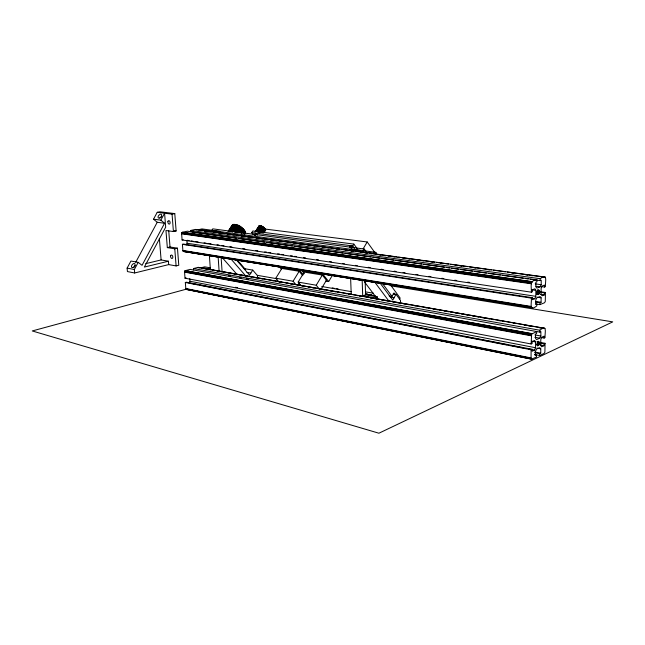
<?xml version="1.0" encoding="UTF-8"?>
<svg xmlns="http://www.w3.org/2000/svg" width="645" height="645" viewBox="0 0 645 645"><rect width="100%" height="100%" fill="white"/><g stroke="black" fill="none" stroke-linecap="round" stroke-linejoin="round"><path stroke-width="0.97" d="M534.544 354.782L536.519 355.169L536.503 357.024L531.528 359.16L531.061 357.919L531.101 349.767L532.141 349.284L532.133 351.243L534.584 350.098L535.527 347.719L535.56 341.955L534.632 340.431L532.173 341.544L532.165 343.503L531.125 343.978L185.002 278.189L184.543 271.787L185.429 270.602L190.162 269.392L539.817 332.094L540.881 331.619L540.857 336.013L539.776 338.182L536.6 339.617L535.535 338.415L535.56 333.989L536.64 333.505L536.648 331.635L531.641 334.078L531.125 343.978M536.027 302.11L540.002 302.731L541.082 302.287L541.115 297.821L540.042 296.539L536.842 297.821L535.745 299.99L535.721 304.48L536.809 304.037L536.793 305.932C528.594 312.188 531.907 302.86 531.327 298.119L532.383 297.692L532.367 299.699L534.85 298.7L535.81 296.329L535.842 290.427L534.899 288.791L532.415 289.758L532.407 291.766L531.351 292.185L182.084 239.956L181.616 233.434L182.511 232.264L187.3 231.208L536.946 279.922L536.93 281.841L535.842 282.252L535.818 286.791L536.898 288.097L540.107 286.856L541.195 284.711L541.228 280.204L540.147 280.615L530.19 279.229M531.351 292.185C531.609 286.92 529.045 280.019 536.946 279.922M534.729 354.548L539.663 355.524L539.68 353.678L540.744 353.178L540.768 348.816L539.712 347.631L536.551 349.106L535.463 351.291L535.439 355.677L536.519 355.169M539.817 332.094L539.825 330.224C547.774 323.911 544.59 332.925 545.114 337.609L544.106 338.069L541.139 337.52M536.019 303.989L539.994 304.617L540.002 302.731M540.147 280.615L540.163 278.704C548.323 272.762 544.896 282.067 545.509 286.646L544.485 287.041L541.502 286.614M544.106 338.069L544.122 336.134L541.727 337.222L540.784 339.576L540.752 345.309L541.655 346.808L544.049 345.696L544.066 343.769L545.073 343.309L544.88 352.218L544.082 353.428L539.663 355.524M544.485 287.041L544.501 285.066L542.074 286.009L541.131 288.355L541.091 294.225L542.01 295.829L544.428 294.862L544.444 292.886L545.468 292.483L545.267 301.602L544.461 302.779L539.994 304.617M258.927 227.105C258.661 223.307 267.336 228.411 264.724 230.523M539.591 292.556C538.204 283.889 535.398 300.119 539.591 292.556L536.6 292.112M539.268 343.785C537.865 335.4 535.157 351.428 539.268 343.785L537.285 343.406M245.447 233.538C245.624 228.515 235.288 221.42 232.103 225.984L229.556 229.886M189.759 278.688L189.953 281.26L189.082 282.962L197.967 284.687M186.212 244.947L187.09 243.246L186.897 240.633M134.66 272.98L134.353 269.497L138.191 262.354L142.045 265.329L164.572 223.259L160.855 220.155L153.518 219.195L157.227 212.326L159.936 211.786L174.779 213.592L176.125 230.958L173.416 231.547L165.959 230.491L167.329 247.615L174.763 248.809L177.456 248.18L178.786 265.264L176.109 265.925L168.684 264.603L134.66 272.98L127.428 271.569L127.113 268.11L130.935 261.031L138.191 262.354M160.855 220.155L164.58 213.229L165.692 227.169L144.367 267.062L168.418 261.217L168.684 264.603M135.724 262.257L157.235 222.275L164.572 223.259M399.481 299.32L400.174 298.095L390.169 284.421M389.08 295.902L392.031 296.41L393.99 292.927L395.135 294.491M393.168 293.838L396.022 294.322L392.757 300.135L379.663 282.462M363.119 248.881L367.19 241.964L266.208 229.193L264.047 232.579M363.159 250.921L364.272 249.026L212.761 228.846L211.689 230.475L360.168 250.518M325.717 281.059L328.684 281.559L332.683 274.851M349.55 247.325L350.283 245.785M349.59 247.446L350.283 246.092M349.646 247.567L350.38 246.342M350.09 247.083L350.815 245.85M350.179 247.212L350.912 245.987M350.283 247.349L351.017 246.124L350.404 247.486M350.541 247.624L351.275 246.39M351.025 248.011L351.589 246.656M351.203 248.131L351.759 246.785M351.388 248.244L352.122 247.019L352.501 247.22M353.847 244.1L252.8 230.966L251.719 232.643L352.75 245.955L353.847 244.1L357.209 248.647M320.887 289.524L326.443 280.228L322.331 275.052L304.255 272.109L298.167 282.099L301.159 285.727L303.15 286.114M298.167 282.099L316.227 285.227L322.331 275.052M297.78 285.453L299.288 282.97M299.167 271.279L281.857 268.465L275.802 278.221L293.088 281.22L299.167 271.279L302.715 275.641M257.613 278.334L257.444 275.568L252.743 270.094L249.567 275.117L235.917 259.379M263.184 232.684L265.305 229.362M263.249 232.877L265.369 229.564M263.805 232.402L265.393 229.749M263.7 232.692L265.353 230.072M258.202 232.119L261.926 226.306M258.532 232.289L262.249 226.468M259.387 231.636L262.579 226.653M259.709 231.837L262.902 226.855M259.492 232.877L263.216 227.064M260.33 232.273L263.515 227.282M260.612 232.498L263.805 227.516M260.886 232.732L264.071 227.75M261.668 232.144L264.329 227.983M261.902 232.377L264.555 228.225M262.112 232.619L264.764 228.467M262.289 232.853L264.942 228.701M262.975 232.248L265.095 228.927M263.096 232.474L265.216 229.152M255.025 232.127L259.064 225.839M255.493 231.563L259.217 225.766M255.678 231.515L259.403 225.718M255.888 231.49L259.613 225.694M256.121 231.49L259.838 225.686M256.371 231.515L260.096 225.71M256.646 231.563L260.37 225.75M256.936 231.628L260.661 225.823M255.888 233.442C252.953 236.828 254.952 231.998 257.266 235.119M254.92 235.24L255.992 233.563M257.234 231.724L260.959 225.911M255.041 235.369L256.113 233.692M255.178 235.489L256.387 233.942M257.548 231.829L261.273 226.024M257.871 231.966L261.596 226.153M242.214 233.143L244.253 229.991M243.1 232.837L244.624 230.475M243.423 233.305L244.947 230.942M244.197 232.966L245.213 231.394M244.399 233.401L245.414 231.829M244.536 233.804L245.552 232.232M244.608 234.183L245.624 232.611M237.457 232.635L241.036 227.121M238.594 232.305L241.657 227.572M239.19 232.772L242.254 228.048M240.263 232.466L242.818 228.524M240.787 232.95L243.342 229.015M241.27 233.442L243.818 229.507M232.466 232.063L237.078 224.984M233.635 231.547L237.731 225.25M234.296 231.853L238.4 225.565M234.965 232.2L239.069 225.903M235.635 232.579L239.738 226.282M236.812 232.2L240.392 226.693M228.048 231.563L232.426 224.807M228.572 230.87L232.668 224.613M228.362 231.515L232.966 224.468M228.717 231.418L233.321 224.363M229.12 231.361L233.732 224.315M229.58 231.361L234.2 224.307M230.088 231.41L234.699 224.347M230.636 231.507L235.248 224.436M231.216 231.644L235.836 224.573M231.829 231.829L236.441 224.758M377.414 298.909L377.349 296.918L374.455 297.877L362.708 295.821L362.151 279.817M362.708 295.821L365.61 294.87L377.349 296.918M375.938 252.364L373.003 253.203L349.558 250.018L352.501 249.204L375.938 252.364L376.003 254.307M186.316 289.17L32.25 330.95L378.905 433.214L612.75 321.871L390.959 285.856M186.873 289.516L185.849 288.839L185.325 282.486L186.413 282.196L532.141 349.284M185.002 278.189L186.091 277.906M193.597 269.933L193.492 268.546L198.16 267.353L199.168 268.046M145.754 263.636L161.113 259.935L168.418 261.217M167.329 247.615L170.014 246.995L177.456 248.18M531.988 307.85L183.72 251.534L182.882 250.478L182.414 244.326L183.511 244.068L532.383 297.692M219.364 231.265L216.43 231.934L199.023 229.564L201.95 228.919L219.364 231.265L221.219 233.425M182.084 239.956L183.18 239.706M190.775 231.869L190.67 230.467L195.387 229.418L196.282 229.87M157.227 212.326L172.054 214.148L174.779 213.592M195.387 229.418L545.122 277.06M196.104 229.644L202.095 230.458M204.086 230.733L207.085 231.136M209.077 231.41L268.941 239.569M270.932 239.843L325.814 247.325M327.805 247.599L339.778 249.236M341.777 249.502L353.75 251.139M355.742 251.413L358.733 251.816M360.732 252.09L367.714 253.042M369.714 253.316L396.651 256.984M398.642 257.258L420.596 260.249M422.588 260.524L434.561 262.16M436.56 262.426L448.533 264.063M450.524 264.337L453.516 264.74M455.515 265.014L467.488 266.643M469.479 266.917L486.443 269.231M488.442 269.505L491.434 269.908M493.425 270.182L505.398 271.819M507.397 272.085L524.361 274.399M526.352 274.673L545.307 277.261M199.273 230.281L201.272 230.555M204.263 230.958L206.255 231.233M208.254 231.507L211.246 231.918M213.245 232.184L215.236 232.458M218.228 232.869L220.227 233.143M223.218 233.546L225.21 233.821M227.209 234.095L230.201 234.506M232.2 234.78L234.191 235.046M237.183 235.457L239.182 235.731M241.174 236.006L244.165 236.409M247.164 236.82L249.155 237.094M251.155 237.368L253.146 237.634M256.138 238.045L258.137 238.319M261.128 238.731L263.12 238.997M265.119 239.271L268.11 239.682M270.11 239.956L272.101 240.23M275.092 240.633L277.092 240.908M280.083 241.319L282.075 241.593M289.065 242.544L291.056 242.818M294.047 243.221L296.047 243.496M299.038 243.907L301.03 244.181M303.029 244.447L305.021 244.721M308.02 245.132L310.011 245.406M313.002 245.81L315.002 246.084M317.993 246.495L319.993 246.769M321.984 247.035L323.975 247.309M326.975 247.72L328.966 247.994M331.957 248.398L333.957 248.672M335.948 248.946L338.947 249.357M345.93 250.308L347.921 250.583M350.912 250.994L352.912 251.26M359.894 252.219L361.893 252.485M364.885 252.896L366.876 253.171M369.867 253.582L371.867 253.848M378.849 254.807L380.848 255.081M383.839 255.484L385.831 255.759M388.822 256.17L390.822 256.444M392.813 256.71L394.813 256.984M397.804 257.395L399.803 257.669M402.794 258.073L404.786 258.347M407.777 258.758L409.777 259.032M416.759 259.983L418.758 260.257M421.749 260.661L423.741 260.935M430.723 261.894L432.722 262.16M440.704 263.257L442.696 263.523M454.669 265.159L456.668 265.434M459.659 265.845L461.651 266.111M473.624 267.748L475.623 268.022M478.614 268.433L480.606 268.707M487.596 269.658L489.587 269.933M511.533 272.924L513.533 273.198M525.506 274.834L527.497 275.109M530.488 275.52L532.488 275.786M190.67 230.467L540.163 278.704M191.767 232.015L236.562 238.263M238.545 238.537L264.426 242.149M266.417 242.423L292.298 246.035M294.289 246.317L315.195 249.228M317.187 249.51L343.059 253.122M345.051 253.396L370.931 257.008M372.923 257.282L379.889 258.258M381.88 258.532L393.829 260.201M395.82 260.475L421.701 264.087M423.692 264.369L444.59 267.28M446.582 267.562L449.565 267.981M451.556 268.256L458.531 269.231M460.514 269.505L472.463 271.174M474.454 271.448L486.394 273.117M488.386 273.391L500.335 275.06M502.326 275.334L523.224 278.253M525.215 278.535L528.207 278.946M174.255 230.692L176.125 230.958M182.511 232.264L532.359 281.655M182.253 232.369L532.109 281.809M182.027 232.547L531.875 282.075M181.834 232.805L531.674 282.429M181.697 233.103L531.52 282.849M181.616 233.434L531.424 283.308M535.213 283.856L541.195 284.711M181.608 233.78L531.391 283.776M536.116 286.275L540.107 286.856M537.188 290.016L539.18 290.306M537.398 290.306L539.389 290.597M531.859 289.839L535.842 290.427M537.551 290.702L539.551 290.992M537.64 291.177L539.631 291.467M540.486 291.742L545.468 292.483M536.664 291.564L539.647 292.008M540.462 292.298L544.444 292.886M187.163 240.303L189.146 240.601M191.138 240.891L193.129 241.19M195.121 241.488L198.104 241.931M204.07 242.826L206.061 243.117M208.053 243.415L211.036 243.858M217.01 244.753L219.002 245.052M221.985 245.495L223.976 245.793M229.942 246.68L231.934 246.979M242.875 248.607L244.866 248.906M255.815 250.534L257.798 250.832M264.764 251.873L266.756 252.171M268.747 252.461L270.739 252.759M277.697 253.799L279.688 254.098M281.68 254.396L283.671 254.686M290.637 255.726L292.628 256.025M294.612 256.323L296.603 256.613M303.569 257.653L305.561 257.952M316.502 259.58L318.493 259.879M329.434 261.515L331.425 261.806M342.374 263.442L344.365 263.732M355.306 265.369L357.298 265.667M368.239 267.296L370.23 267.594M381.179 269.223L383.162 269.521M394.111 271.15L396.103 271.448M403.061 272.488L405.052 272.787M416.001 274.415L417.984 274.714M428.933 276.342L430.925 276.641M441.865 278.269L443.857 278.567M454.798 280.196L456.789 280.494M467.738 282.131L469.729 282.421M536.471 292.653L539.462 293.096M537.277 293.29L539.268 293.588M537.043 293.701L539.035 293.999M540.454 294.265L544.428 294.862M536.761 294.015L538.752 294.314M536.471 294.193L538.462 294.499M187.09 243.246L535.81 296.329M537.132 297.216L541.115 297.821M182.414 244.326L531.327 298.119M531.867 298.24L534.85 298.7M536.108 301.513L541.082 302.287M182.882 250.478L531.287 306.464M182.946 250.8L531.319 306.899M183.067 251.082L531.416 307.278M183.245 251.308L531.561 307.576M183.47 251.469L532.238 307.81M243.995 268.618L252.743 270.094M365.522 291.863L373.374 293.209M246.954 272.44L250.832 273.109M390.257 297.151L394.063 297.805M332.207 287.92L334.183 288.259M336.158 288.597L338.133 288.944M365.763 293.725L367.739 294.072M369.714 294.41L371.689 294.749M257.291 275.326L277.124 278.769M321.766 286.509L351.525 291.677M365.409 294.088L375.334 295.805M210.383 267.828L204.667 266.837L201.772 267.57L210.343 269.078L209.351 255.017M198.16 267.353L544.735 328.281M198.87 267.546L207.795 269.118M209.778 269.465L544.92 328.458M202.022 268.296L210.939 269.868M212.923 270.215L214.906 270.561M216.889 270.916L221.848 271.787M223.831 272.134L225.814 272.488M227.798 272.835L236.723 274.407M238.706 274.754L240.69 275.109M242.673 275.455L247.624 276.326M249.607 276.681L251.59 277.028M253.574 277.382L258.532 278.253M260.516 278.6L262.499 278.954M264.482 279.301L266.466 279.648M271.424 280.527L273.407 280.873M275.391 281.22L277.374 281.575M279.35 281.921L281.333 282.268M286.291 283.147L288.275 283.494M290.258 283.84L292.241 284.195M297.2 285.066L299.183 285.413M308.108 286.985L310.092 287.339M312.075 287.686L314.05 288.033M319.009 288.912L320.992 289.258M322.976 289.605L324.959 289.96M326.942 290.306L331.901 291.185M333.884 291.532L335.868 291.879M337.851 292.233L339.834 292.58M344.793 293.451L346.768 293.806M348.752 294.152L350.735 294.499M355.693 295.378L357.677 295.724M359.66 296.071L361.643 296.426M366.602 297.297L368.585 297.643M370.569 297.998L372.552 298.345M374.535 298.691L379.494 299.57M381.469 299.917L383.453 300.264M385.436 300.618L390.394 301.489M392.378 301.836L394.361 302.191M396.344 302.537L401.303 303.408M403.286 303.763L405.27 304.109M407.253 304.456L409.236 304.811M414.195 305.682L416.17 306.036M418.154 306.383L420.137 306.73M425.095 307.609L427.079 307.955M429.062 308.302L431.045 308.657M433.029 309.003L437.987 309.874M439.971 310.229L441.954 310.576M443.937 310.922L448.888 311.801M450.871 312.148L452.854 312.494M454.838 312.849L459.796 313.72M461.78 314.067L463.763 314.421M465.746 314.768L467.73 315.115M472.688 315.994L474.672 316.34M476.655 316.687L478.638 317.042M480.622 317.388L485.572 318.259M487.556 318.614L489.539 318.961M491.522 319.315L493.506 319.662M498.464 320.533L500.447 320.887M502.431 321.234L504.414 321.581M513.339 323.153L515.323 323.508M524.24 325.08L526.223 325.427M528.207 325.773L530.19 326.128M539.115 327.7L541.099 328.047M193.492 268.546L539.825 330.224M228.443 275.681L230.426 276.036M239.351 277.632L241.335 277.987M246.293 278.874L248.277 279.229M185.429 270.602L532.117 333.642M185.18 270.707L531.875 333.812M184.946 270.9L531.641 334.078M534.907 334.924L540.857 336.013M184.76 271.15L531.448 334.441M184.623 271.456L531.295 334.86M184.543 271.787L531.198 335.319M184.535 272.117L531.158 335.779M534.818 337.271L539.776 338.182M537.091 341.511L539.067 341.882M537.245 341.882L539.22 342.261M540.131 342.382L545.073 343.309M531.609 341.213L535.56 341.955M537.333 342.35L539.309 342.721M540.107 343.027L544.066 343.769M537.341 342.866L539.325 343.237M537.156 343.946L539.139 344.317M235.53 287.275L237.505 287.654M259.258 291.774L261.233 292.153M536.971 344.438L538.954 344.809M540.099 344.946L544.049 345.696M536.737 344.857L538.712 345.228M127.113 268.11L134.353 269.497M189.953 281.26L535.527 347.719M536.817 348.058L540.768 348.816M199.942 285.074L244.366 293.701M246.334 294.088L271.013 298.885M272.988 299.264L287.799 302.142M289.774 302.529L307.536 305.98M309.511 306.367L317.413 307.899M319.388 308.286L334.191 311.156M336.166 311.543L350.977 314.421M355.911 315.381L370.714 318.259M372.689 318.638L380.59 320.178M382.566 320.557L397.368 323.435M399.344 323.822L414.154 326.701M419.089 327.66L426.982 329.192M428.957 329.579L443.768 332.449M445.735 332.836L460.546 335.714M465.48 336.674L473.382 338.206M475.357 338.593L480.291 339.552M482.267 339.931L490.16 341.471M492.135 341.85L506.938 344.728M511.88 345.688L523.724 347.994M528.658 348.953L534.584 350.098M185.325 282.486L531.101 349.767M534.81 352.017L540.744 353.178M534.737 352.71L539.68 353.678M185.792 288.525L531.061 357.919M185.849 288.839L531.093 358.338M185.97 289.121L531.19 358.709M186.147 289.339L532.004 359.16M186.365 289.476L531.754 359.225M153.518 219.195L157.235 222.275M352.968 248.011L350.832 246.761L349.534 247.212M222.025 257.379L237.046 274.464M230.781 258.79L246.438 276.753M237.013 259.701L245.455 269.449M275.802 278.221L279.414 282.502M251.719 232.643L252.993 234.175M281.47 269.328L279.696 267.183L299.594 270.408L303.142 274.762M293.088 281.22L296.079 284.832M304.4 273.714L302.037 270.803L322.831 274.165L328.684 281.559M316.227 285.227L319.791 289.637M364.57 282.018L375.882 296.99M374.874 282.3L389.088 301.36M352.75 245.955L354.532 248.365M382.582 283.623L392.031 296.41M396.022 294.322L400.497 300.425L400.585 303.771M364.272 249.026L366.038 251.437M367.19 241.964L376.043 254.186M159.347 238.36L161.113 259.935M168.74 230.854L170.014 246.995M172.054 214.148L173.416 231.547M174.763 248.809L176.109 265.925M221.122 257.323L222.13 272.198M218.131 256.831L219.082 270.771M350.622 278.164L351.227 294.249M365.102 279.914L365.61 294.87M160.613 217.825A2.33 1.33 -49.9 0 1 160.936 217.325M161.339 216.873A2.33 1.33 -49.9 0 1 161.79 216.494M133.91 267.586A2.37 1.371 -52 0 1 135.337 265.7M167.95 221.372A1.766 1.088 77.6 0 0 169.127 224.097A1.766 1.088 77.6 0 0 169.893 221.63A1.766 1.088 77.6 0 0 167.95 221.372M170.675 255.734A1.75 1.072 76.2 0 0 171.844 258.46A1.75 1.072 76.2 0 0 172.61 256.065A1.75 1.072 76.2 0 0 170.675 255.734M133.055 267.441A2.378 1.371 -52 0 0 134.942 263.918A2.378 1.371 -52 0 0 131.822 265.28A2.378 1.371 -52 0 0 133.055 267.441M159.678 217.954A2.338 1.33 -49.9 0 0 161.508 214.535A2.338 1.33 -49.9 0 0 158.38 215.97A2.338 1.33 -49.9 0 0 159.678 217.954"/></g></svg>
